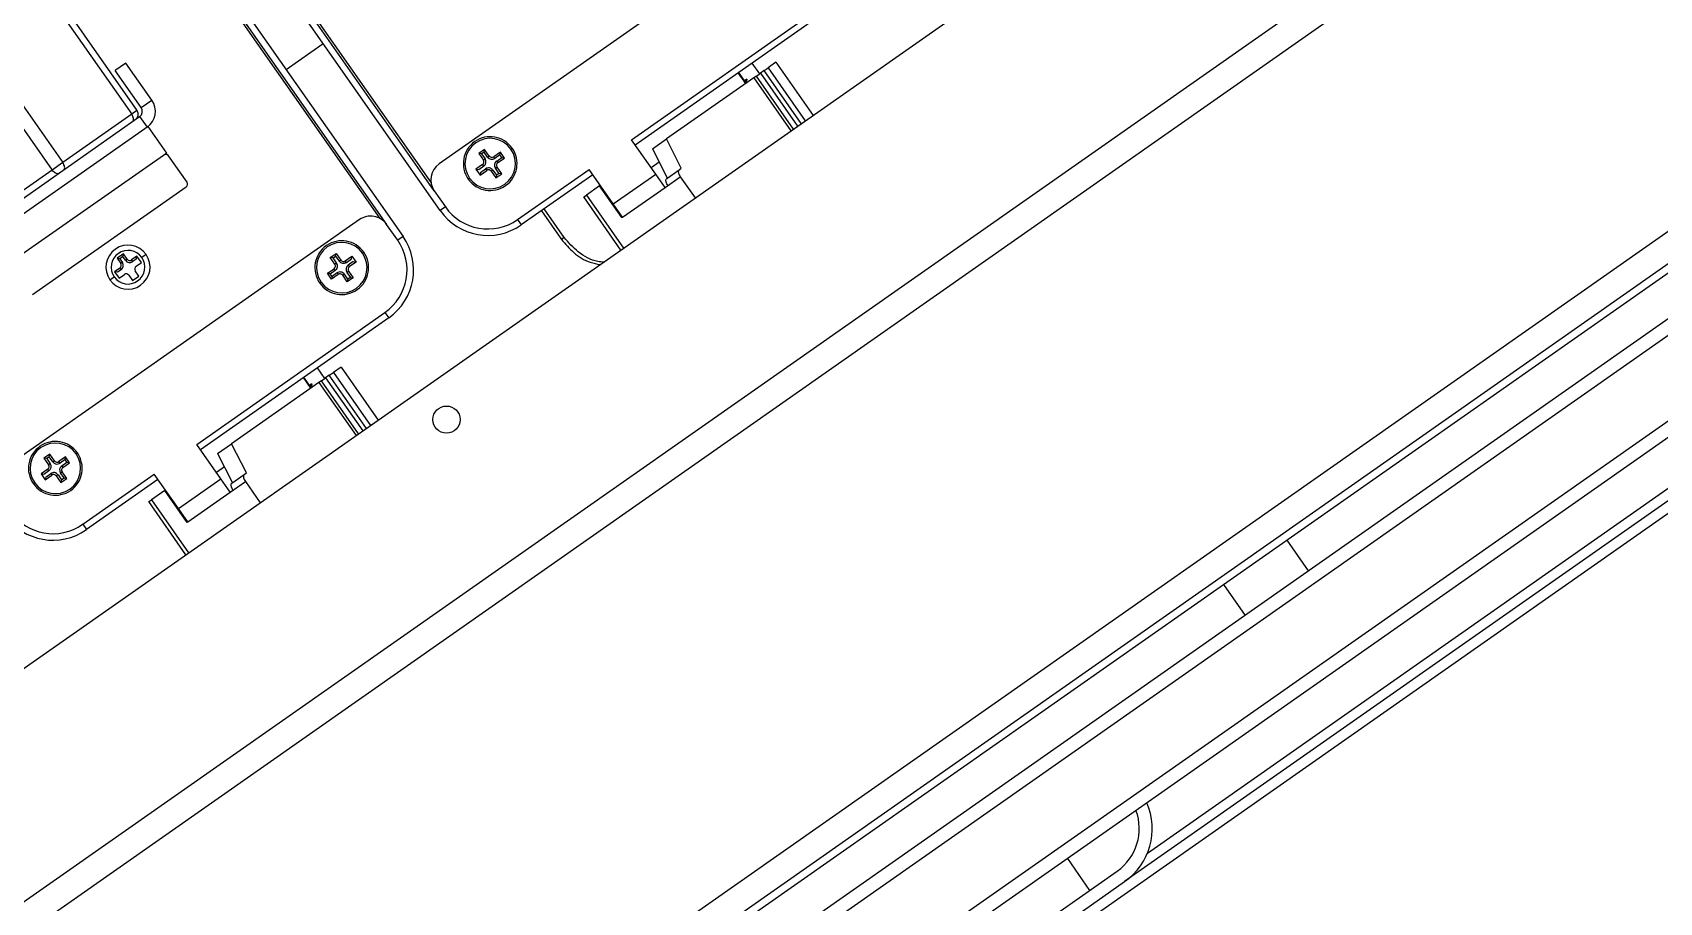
# Model space of a CAD drawing. Header units: millimetres. Extents: x 152904052 to 153933663, y 538271515 to 539240469.
# Drawn here: x 153458949.4 to 153459200.7, y 538573938.1 to 538574072.4 of the extents above; entities that cross this region are included whole.
import ezdxf

# ---------------------------------------------------------------- set-up
doc = ezdxf.new("R2010")
doc.units = ezdxf.units.MM
doc.layers.add('POWR', color=5, linetype='Continuous')

msp = doc.modelspace()

# ---------------------------------------------------------------- linework, layer by layer
at = {"layer": 'POWR', "color": 7}
for p, q in [((153458327.77, 538573498.9), (153460123.35, 538574756.18)), ((153458377.55, 538573464.42), (153460138.73, 538574697.61)), ((153458379.9, 538573461.06), (153460141.08, 538574694.25)), ((153458864.09, 538573915.45), (153459175.82, 538574133.73)), ((153458354.91, 538573522.91), (153459200.68, 538574115.13)), ((153458942.96, 538574090.92), (153458964.75, 538574059.8)), ((153458943.77, 538574091.5), (153458965.57, 538574060.37)), ((153459012.39, 538574044.93), (153458979.7, 538574091.63)), ((153459011.49, 538574047.97), (153458980.52, 538574092.2)), ((153458980.76, 538574092.37), (153459010.99, 538574049.21)), ((153459067.11, 538574090.57), (153459012.23, 538574052.14)), ((153459003.12, 538574043.7), (153458972.9, 538574086.87)), ((153458973.14, 538574087.04), (153459004.12, 538574042.8)), ((153458973.96, 538574087.61), (153459006.66, 538574040.92)), ((153458932.31, 538574083.47), (153458954.1, 538574052.34)), ((153458930.67, 538574082.32), (153458952.46, 538574051.19)), ((153459041.96, 538574055.88), (153459071.04, 538574076.24)), ((153459071.62, 538574075.42), (153459042.54, 538574055.06)), ((153458988.59, 538574066.72), (153458994.32, 538574070.74)), ((153459263.25, 538574068.48), (153458367.1, 538573440.99)), ((153459260.27, 538574068.96), (153458367.67, 538573443.95)), ((153459064.26, 538574067.83), (153459063.07, 538574066.99)), ((153459064.26, 538574067.83), (153459070, 538574059.63)), ((153458963.85, 538574067.71), (153458962.21, 538574066.56)), ((153458966.23, 538574060.83), (153458962.21, 538574066.56)), ((153458967.86, 538574061.98), (153458963.85, 538574067.71)), ((153459060.85, 538574065.44), (153459047.35, 538574055.99)), ((153459059.59, 538574064.55), (153459058.44, 538574066.19)), ((153459059.66, 538574064.6), (153459058.51, 538574066.24)), ((153459059.62, 538574065.18), (153459059.8, 538574065.26)), ((153459060.56, 538574067.67), (153459061.71, 538574066.04)), ((153459061.24, 538574065.71), (153459060.85, 538574065.44)), ((153459060.85, 538574065.44), (153459066.59, 538574057.25)), ((153459061.24, 538574065.71), (153459061.87, 538574066.15)), ((153459066.98, 538574057.52), (153459061.24, 538574065.71)), ((153459061.24, 538574065.71), (153459061.24, 538574065.71)), ((153459066.97, 538574057.52), (153459061.24, 538574065.71)), ((153459062.44, 538574066.55), (153459061.87, 538574066.15)), ((153459061.87, 538574066.15), (153459067.6, 538574057.96)), ((153459062.44, 538574066.55), (153459063.07, 538574066.99)), ((153459068.18, 538574058.36), (153459062.44, 538574066.55)), ((153459062.44, 538574066.55), (153459062.44, 538574066.55)), ((153459068.17, 538574058.36), (153459062.44, 538574066.55)), ((153459063.07, 538574066.99), (153459068.8, 538574058.8)), ((153459059.62, 538574065.18), (153459059.39, 538574064.99)), ((153459059.9, 538574064.77), (153459059.71, 538574064.77)), ((153458965.57, 538574060.37), (153458964.75, 538574059.8)), ((153458966.23, 538574060.83), (153458967.86, 538574061.98)), ((153459269.45, 538574059.63), (153458373.3, 538573432.14)), ((153459234.56, 538574058.03), (153458384.69, 538573462.95)), ((153458941.73, 538574042.46), (153458965.98, 538574059.44)), ((153458967.29, 538574057.91), (153458942.72, 538574040.71)), ((153458964.75, 538574059.8), (153458954.1, 538574052.34)), ((153458965.98, 538574059.44), (153458967.13, 538574057.8)), ((153458970.16, 538574053.82), (153458967.29, 538574057.91)), ((153459268.93, 538574056.71), (153458376.22, 538573431.63)), ((153459045.69, 538574050.55), (153459041.96, 538574055.88)), ((153459045.18, 538574054.47), (153459047.35, 538574055.99)), ((153459049.65, 538574051.49), (153459047.35, 538574055.99)), ((153458970.16, 538574053.82), (153458945.58, 538574036.61)), ((153458973.31, 538574049.31), (153458970.45, 538574053.41)), ((153459019.26, 538574054.39), (153459018.36, 538574053.75)), ((153459018.36, 538574053.75), (153459019.08, 538574052.73)), ((153459018.79, 538574053.68), (153459018.36, 538574053.75)), ((153459019.19, 538574053.96), (153459018.79, 538574053.68)), ((153459018.79, 538574053.68), (153459019.33, 538574052.91)), ((153459019.33, 538574052.91), (153459019.08, 538574052.73)), ((153459019.19, 538574053.96), (153459019.26, 538574054.39)), ((153459019.73, 538574053.19), (153459019.19, 538574053.96)), ((153459019.98, 538574053.36), (153459019.26, 538574054.39)), ((153459019.73, 538574053.19), (153459019.98, 538574053.36)), ((153459021.7, 538574053.96), (153459020.68, 538574053.24)), ((153459020.85, 538574052.99), (153459020.68, 538574053.24)), ((153459021.63, 538574053.53), (153459020.85, 538574052.99)), ((153459021.13, 538574052.59), (153459021.9, 538574053.13)), ((153459021.31, 538574052.34), (153459022.33, 538574053.05)), ((153459021.63, 538574053.53), (153459021.7, 538574053.96)), ((153459021.9, 538574053.13), (153459021.63, 538574053.53)), ((153459022.33, 538574053.05), (153459021.7, 538574053.96)), ((153459021.9, 538574053.13), (153459022.33, 538574053.05)), ((153459023.33, 538574054.42), (153459023.53, 538574054.57)), ((153459045.18, 538574054.47), (153459047.48, 538574049.97)), ((153459277.7, 538574053.08), (153459118.13, 538573941.35)), ((153459121.65, 538573945.77), (153459275.47, 538574053.47)), ((153459278.62, 538574051.77), (153458377.55, 538573420.84)), ((153458952.46, 538574051.19), (153458941.82, 538574043.74)), ((153458954.1, 538574052.34), (153458952.46, 538574051.19)), ((153459018.96, 538574052.03), (153459017.93, 538574051.32)), ((153459017.93, 538574051.32), (153459018.56, 538574050.42)), ((153459018.36, 538574051.24), (153459017.93, 538574051.32)), ((153459019.13, 538574051.78), (153459018.36, 538574051.24)), ((153459018.56, 538574050.42), (153459019.59, 538574051.13)), ((153459018.64, 538574050.84), (153459018.56, 538574050.42)), ((153459018.64, 538574050.84), (153459019.41, 538574051.38)), ((153459019.13, 538574051.78), (153459018.96, 538574052.03)), ((153459019.41, 538574051.38), (153459019.59, 538574051.13)), ((153459020.54, 538574051.19), (153459020.28, 538574051.01)), ((153459020.28, 538574051.01), (153459021, 538574049.99)), ((153459020.54, 538574051.19), (153459021.08, 538574050.41)), ((153459020.93, 538574051.47), (153459021.19, 538574051.64)), ((153459021.47, 538574050.69), (153459020.93, 538574051.47)), ((153459021, 538574049.99), (153459021.9, 538574050.62)), ((153459021.08, 538574050.41), (153459021, 538574049.99)), ((153459021.08, 538574050.41), (153459021.47, 538574050.69)), ((153459021.13, 538574052.59), (153459021.31, 538574052.34)), ((153459021.9, 538574050.62), (153459021.19, 538574051.64)), ((153459021.47, 538574050.69), (153459021.9, 538574050.62)), ((153459024.35, 538574043.54), (153459035.41, 538574051.29)), ((153459035.98, 538574050.47), (153459024.93, 538574042.72)), ((153459039.14, 538574045.96), (153459035.41, 538574051.29)), ((153459039.14, 538574045.96), (153459045.69, 538574050.55)), ((153459046.24, 538574052.4), (153459045, 538574051.53)), ((153459047.13, 538574048.5), (153459045.69, 538574050.55)), ((153459047.13, 538574048.5), (153459049.49, 538574050.16)), ((153459047.39, 538574049.91), (153459049.31, 538574051.25)), ((153459049.31, 538574051.25), (153459049.65, 538574051.49)), ((153459049.49, 538574050.16), (153459051.78, 538574046.88)), ((153458949.44, 538574031.98), (153458973.19, 538574048.62)), ((153459011.49, 538574047.97), (153459013.21, 538574045.51)), ((153459016.94, 538574049.95), (153459016.73, 538574049.81)), ((153459037.03, 538574048.76), (153459034.99, 538574047.33)), ((153459037.03, 538574048.76), (153459037.13, 538574048.83)), ((153459040.48, 538574043.85), (153459037.03, 538574048.76)), ((153459040.57, 538574043.91), (153459047.13, 538574048.5)), ((153459013.21, 538574045.51), (153459012.39, 538574044.93)), ((153459031.55, 538574040.78), (153459028.46, 538574045.2)), ((153459034.58, 538574047.04), (153459034.99, 538574047.33)), ((153459040.31, 538574038.85), (153459034.58, 538574047.04)), ((153459034.99, 538574047.33), (153459040.72, 538574039.14)), ((153459040.57, 538574043.91), (153459039.14, 538574045.96)), ((153458999.94, 538574043.54), (153458945.06, 538574005.11)), ((153459005.84, 538574040.35), (153459004.12, 538574042.8)), ((153459024.35, 538574043.54), (153459024.93, 538574042.72)), ((153459028.05, 538574044.91), (153459031.14, 538574040.49)), ((153459040.24, 538574044.18), (153459040.3, 538574044.3)), ((153459040.3, 538574044.09), (153459040.4, 538574044.16)), ((153459040.48, 538574043.85), (153459040.57, 538574043.91)), ((153459006.66, 538574040.92), (153459005.84, 538574040.35)), ((153459031.55, 538574040.78), (153459031.14, 538574040.49)), ((153458963.47, 538574038.27), (153458962.49, 538574037.58)), ((153458962.91, 538574037.5), (153458962.49, 538574037.58)), ((153458962.49, 538574037.58), (153458963.06, 538574036.76)), ((153458963.39, 538574037.84), (153458962.91, 538574037.5)), ((153458963.39, 538574037.84), (153458963.47, 538574038.27)), ((153458963.79, 538574037.27), (153458963.39, 538574037.84)), ((153458964.04, 538574037.45), (153458963.47, 538574038.27)), ((153458965.56, 538574037.9), (153458964.74, 538574037.33)), ((153458965.48, 538574037.47), (153458965.56, 538574037.9)), ((153458966.25, 538574036.92), (153458965.56, 538574037.9)), ((153458966.97, 538574038.15), (153458966.31, 538574037.69)), ((153458995.43, 538574037.69), (153458996.33, 538574038.33)), ((153458996.14, 538574036.67), (153458995.43, 538574037.69)), ((153458995.85, 538574037.62), (153458995.43, 538574037.69)), ((153458995.85, 538574037.62), (153458996.25, 538574037.9)), ((153458996.39, 538574036.85), (153458995.85, 538574037.62)), ((153458996.25, 538574037.9), (153458996.33, 538574038.33)), ((153458996.25, 538574037.9), (153458996.79, 538574037.13)), ((153458996.33, 538574038.33), (153458997.04, 538574037.3)), ((153458997.74, 538574037.18), (153458998.76, 538574037.9)), ((153458998.69, 538574037.47), (153458998.76, 538574037.9)), ((153458998.76, 538574037.9), (153458999.4, 538574036.99)), ((153459000.39, 538574038.36), (153459000.6, 538574038.51)), ((153458962.94, 538574036.06), (153458962.12, 538574035.49)), ((153458962.12, 538574035.49), (153458962.81, 538574034.51)), ((153458962.54, 538574035.41), (153458962.12, 538574035.49)), ((153458963.11, 538574035.81), (153458962.54, 538574035.41)), ((153458962.81, 538574034.51), (153458963.62, 538574035.08)), ((153458962.91, 538574037.5), (153458963.31, 538574036.94)), ((153458963.11, 538574035.81), (153458962.94, 538574036.06)), ((153458963.31, 538574036.94), (153458963.06, 538574036.76)), ((153458963.79, 538574037.27), (153458964.04, 538574037.45)), ((153458964.91, 538574037.07), (153458964.74, 538574037.33)), ((153458965.48, 538574037.47), (153458964.91, 538574037.07)), ((153458965.88, 538574034.83), (153458965.3, 538574035.65)), ((153458965.43, 538574036.34), (153458966.25, 538574036.92)), ((153458995, 538574035.26), (153458996.02, 538574035.97)), ((153458995.63, 538574034.36), (153458995, 538574035.26)), ((153458995.42, 538574035.18), (153458995, 538574035.26)), ((153458995.42, 538574035.18), (153458996.2, 538574035.72)), ((153458995.7, 538574034.78), (153458995.42, 538574035.18)), ((153458996.65, 538574035.07), (153458995.63, 538574034.36)), ((153458996.48, 538574035.32), (153458995.7, 538574034.78)), ((153458996.2, 538574035.72), (153458996.02, 538574035.97)), ((153458996.39, 538574036.85), (153458996.14, 538574036.67)), ((153458996.48, 538574035.32), (153458996.65, 538574035.07)), ((153458996.79, 538574037.13), (153458997.04, 538574037.3)), ((153458997.6, 538574035.13), (153458997.35, 538574034.95)), ((153458998.14, 538574034.35), (153458997.6, 538574035.13)), ((153458997.92, 538574036.93), (153458997.74, 538574037.18)), ((153458997.92, 538574036.93), (153458998.69, 538574037.47)), ((153458998, 538574035.4), (153458998.25, 538574035.58)), ((153458998, 538574035.4), (153458998.54, 538574034.63)), ((153458998.97, 538574037.07), (153458998.2, 538574036.53)), ((153458998.2, 538574036.53), (153458998.37, 538574036.28)), ((153458998.25, 538574035.58), (153458998.97, 538574034.56)), ((153458999.4, 538574036.99), (153458998.37, 538574036.28)), ((153458998.97, 538574037.07), (153458999.4, 538574036.99)), ((153458961.4, 538574034.25), (153458962.05, 538574034.71)), ((153458964.32, 538574034.96), (153458964.89, 538574034.14)), ((153458964.89, 538574034.14), (153458965.88, 538574034.83)), ((153458994, 538574033.89), (153458993.8, 538574033.75)), ((153458995.7, 538574034.78), (153458995.63, 538574034.36)), ((153458998.06, 538574033.93), (153458997.35, 538574034.95)), ((153458998.97, 538574034.56), (153458998.06, 538574033.93)), ((153458998.14, 538574034.35), (153458998.06, 538574033.93)), ((153458998.54, 538574034.63), (153458998.14, 538574034.35)), ((153458998.54, 538574034.63), (153458998.97, 538574034.56)), ((153458974.79, 538574008.84), (153459003.87, 538574029.2)), ((153459004.45, 538574028.38), (153458975.37, 538574008.02)), ((153459003.87, 538574029.2), (153459004.45, 538574028.38)), ((153458993.39, 538574020.64), (153458994.54, 538574019)), ((153458997.09, 538574020.79), (153458995.9, 538574019.96)), ((153458997.09, 538574020.79), (153459002.83, 538574012.6)), ((153458993.68, 538574018.41), (153458980.18, 538574008.95)), ((153458992.42, 538574017.52), (153458991.27, 538574019.16)), ((153458992.49, 538574017.57), (153458991.34, 538574019.21)), ((153458992.45, 538574018.15), (153458992.22, 538574017.95)), ((153458992.45, 538574018.15), (153458992.63, 538574018.23)), ((153458992.73, 538574017.74), (153458992.54, 538574017.74)), ((153458994.07, 538574018.67), (153458993.68, 538574018.41)), ((153458993.68, 538574018.41), (153458999.42, 538574010.21)), ((153458994.07, 538574018.68), (153458994.7, 538574019.11)), ((153458999.8, 538574010.48), (153458994.07, 538574018.68)), ((153458994.07, 538574018.67), (153458994.07, 538574018.68)), ((153458999.8, 538574010.48), (153458994.07, 538574018.67)), ((153458995.27, 538574019.52), (153458994.7, 538574019.11)), ((153458994.7, 538574019.11), (153459000.43, 538574010.92)), ((153458995.27, 538574019.52), (153458995.9, 538574019.96)), ((153459001, 538574011.32), (153458995.27, 538574019.52)), ((153458995.27, 538574019.52), (153458995.27, 538574019.52)), ((153459001, 538574011.32), (153458995.27, 538574019.52)), ((153458995.9, 538574019.96), (153459001.63, 538574011.76)), ((153458956.16, 538574007.39), (153458956.36, 538574007.53)), ((153458978.52, 538574003.52), (153458974.79, 538574008.84)), ((153458978.01, 538574007.43), (153458980.18, 538574008.95)), ((153458978.01, 538574007.43), (153458980.31, 538574002.93)), ((153458982.47, 538574004.45), (153458980.18, 538574008.95)), ((153458951.79, 538574005), (153458950.76, 538574004.28)), ((153458952.09, 538574007.35), (153458951.19, 538574006.72)), ((153458951.19, 538574006.72), (153458951.91, 538574005.7)), ((153458951.62, 538574006.65), (153458951.19, 538574006.72)), ((153458952.02, 538574006.92), (153458951.62, 538574006.65)), ((153458951.62, 538574006.65), (153458952.16, 538574005.87)), ((153458951.96, 538574004.75), (153458951.79, 538574005)), ((153458952.16, 538574005.87), (153458951.91, 538574005.7)), ((153458952.02, 538574006.92), (153458952.09, 538574007.35)), ((153458952.56, 538574006.15), (153458952.02, 538574006.92)), ((153458952.81, 538574006.33), (153458952.09, 538574007.35)), ((153458952.56, 538574006.15), (153458952.81, 538574006.33)), ((153458954.53, 538574006.92), (153458953.51, 538574006.21)), ((153458953.68, 538574005.95), (153458953.51, 538574006.21)), ((153458954.46, 538574006.49), (153458953.68, 538574005.95)), ((153458953.96, 538574005.56), (153458954.73, 538574006.1)), ((153458953.96, 538574005.56), (153458954.14, 538574005.3)), ((153458954.14, 538574005.3), (153458955.16, 538574006.02)), ((153458954.46, 538574006.49), (153458954.53, 538574006.92)), ((153458954.73, 538574006.1), (153458954.46, 538574006.49)), ((153458955.16, 538574006.02), (153458954.53, 538574006.92)), ((153458954.73, 538574006.1), (153458955.16, 538574006.02)), ((153458979.07, 538574005.36), (153458977.83, 538574004.5)), ((153458949.77, 538574002.92), (153458949.56, 538574002.77)), ((153458950.76, 538574004.28), (153458951.39, 538574003.38)), ((153458951.19, 538574004.21), (153458950.76, 538574004.28)), ((153458951.96, 538574004.75), (153458951.19, 538574004.21)), ((153458951.39, 538574003.38), (153458952.42, 538574004.1)), ((153458951.47, 538574003.81), (153458951.39, 538574003.38)), ((153458951.47, 538574003.81), (153458952.24, 538574004.35)), ((153458952.24, 538574004.35), (153458952.42, 538574004.1)), ((153458953.37, 538574004.15), (153458953.11, 538574003.98)), ((153458953.11, 538574003.98), (153458953.83, 538574002.95)), ((153458953.37, 538574004.15), (153458953.91, 538574003.38)), ((153458953.76, 538574004.43), (153458954.01, 538574004.61)), ((153458954.3, 538574003.66), (153458953.76, 538574004.43)), ((153458953.83, 538574002.95), (153458954.73, 538574003.58)), ((153458953.91, 538574003.38), (153458953.83, 538574002.95)), ((153458953.91, 538574003.38), (153458954.3, 538574003.66)), ((153458954.73, 538574003.58), (153458954.01, 538574004.61)), ((153458954.3, 538574003.66), (153458954.73, 538574003.58)), ((153458957.18, 538573996.51), (153458968.24, 538574004.25)), ((153458968.81, 538574003.43), (153458957.76, 538573995.69)), ((153458971.97, 538573998.93), (153458968.24, 538574004.25)), ((153458971.97, 538573998.93), (153458978.52, 538574003.52)), ((153458979.96, 538574001.47), (153458978.52, 538574003.52)), ((153458979.96, 538574001.47), (153458982.32, 538574003.12)), ((153458980.22, 538574002.88), (153458982.14, 538574004.22)), ((153458982.14, 538574004.22), (153458982.47, 538574004.45)), ((153458982.32, 538574003.12), (153458984.61, 538573999.85)), ((153458967.41, 538574000.01), (153458967.82, 538574000.29)), ((153458973.14, 538573991.82), (153458967.41, 538574000.01)), ((153458969.86, 538574001.73), (153458967.82, 538574000.29)), ((153458967.82, 538574000.29), (153458973.55, 538573992.1)), ((153458969.86, 538574001.73), (153458969.96, 538574001.8)), ((153458973.31, 538573996.81), (153458969.86, 538574001.73)), ((153458973.4, 538573996.88), (153458979.96, 538574001.47)), ((153458973.4, 538573996.88), (153458971.97, 538573998.93)), ((153458957.18, 538573996.51), (153458957.76, 538573995.69)), ((153458973.07, 538573997.14), (153458973.13, 538573997.27)), ((153458973.13, 538573997.06), (153458973.23, 538573997.13)), ((153458973.31, 538573996.81), (153458973.4, 538573996.88)), ((153459146.55, 538573989.33), (153459143.22, 538573994.08)), ((153459133.39, 538573987.2), (153459136.72, 538573982.44)), ((153459109.28, 538573944.92), (153459112.72, 538573940)), ((153459051.12, 538573896.87), (153459116.98, 538573942.99)), ((153459052.27, 538573895.23), (153459118.13, 538573941.35))]:
    msp.add_line(p, q, dxfattribs=at)
at = {"layer": 'POWR', "color": 7, "flags": 128}
for points in [[(153458964.92, 538574058.69), (153458964.98, 538574058.76), (153458965.03, 538574058.86), (153458965.05, 538574058.99), (153458965.04, 538574059.13), (153458965, 538574059.29), (153458964.94, 538574059.46), (153458964.86, 538574059.63), (153458964.75, 538574059.8)], [(153458953.45, 538574050.66), (153458953.36, 538574050.62), (153458953.25, 538574050.61), (153458953.12, 538574050.64), (153458952.99, 538574050.7), (153458952.85, 538574050.79), (153458952.71, 538574050.9), (153458952.58, 538574051.04), (153458952.46, 538574051.19)], [(153458954.27, 538574051.23), (153458954.34, 538574051.31), (153458954.38, 538574051.41), (153458954.4, 538574051.53), (153458954.39, 538574051.68), (153458954.35, 538574051.84), (153458954.29, 538574052.01), (153458954.21, 538574052.18), (153458954.1, 538574052.34)]]:
    msp.add_lwpolyline(points, dxfattribs=at)
at = {"layer": 'POWR', "color": 7}
msp.add_circle((153459013.38, 538574012.67), 2.1, dxfattribs=at)
for centre, radius, start, end in [((153458964.75, 538574059.8), 1, 305, 35), ((153458965.41, 538574060.26), 1, 305, 35), ((153458965.41, 538574060.26), 3, 305, 35), ((153459020.13, 538574052.19), 4.15, 35, 215), ((153459020.13, 538574052.19), 3.9, 35, 215), ((153458970.04, 538574053.12), 0.5, 35, 125), ((153459020.13, 538574052.19), 4.15, 215, 35), ((153459020.13, 538574052.19), 3.9, 215, 35), ((153459018.67, 538574052.44), 0.5, 305, 35), ((153459018.67, 538574052.44), 0.807, 305, 35), ((153459020.39, 538574053.65), 0.807, 215, 305), ((153459020.39, 538574053.65), 0.5, 215, 305), ((153459013.95, 538574049.69), 3, 125, 215), ((153459019.87, 538574050.72), 0.807, 35, 125), ((153459019.87, 538574050.72), 0.5, 35, 125), ((153459021.59, 538574051.93), 0.807, 125, 215), ((153459021.59, 538574051.93), 0.5, 125, 215), ((153458972.9, 538574049.03), 0.5, 305, 35), ((153459019.76, 538574050.1), 8, 215, 305), ((153459001.66, 538574041.08), 3, 35, 125), ((153459019.76, 538574050.1), 9, 215, 305), ((153458997.2, 538574036.13), 4.15, 35, 215), ((153458999.29, 538574035.76), 8, 305, 35), ((153458999.29, 538574035.76), 9, 305, 35), ((153458964.18, 538574036.2), 3.4, 35, 215), ((153458964.18, 538574036.2), 3.4, 215, 35), ((153458964.18, 538574036.2), 2.6, 35, 215), ((153458964.18, 538574036.2), 2.6, 215, 35), ((153458997.2, 538574036.13), 3.9, 35, 215), ((153458997.2, 538574036.13), 4.15, 215, 35), ((153458997.2, 538574036.13), 3.9, 215, 35), ((153458962.65, 538574036.47), 0.5, 305, 35), ((153458962.65, 538574036.47), 0.807, 305, 35), ((153458963.91, 538574034.67), 0.5, 35, 125), ((153458964.45, 538574037.73), 0.807, 215, 305), ((153458964.45, 538574037.73), 0.5, 215, 305), ((153458965.71, 538574035.93), 0.5, 125, 215), ((153458995.73, 538574036.38), 0.5, 305, 35), ((153458995.73, 538574036.38), 0.807, 305, 35), ((153458996.94, 538574034.66), 0.807, 35, 125), ((153458996.94, 538574034.66), 0.5, 35, 125), ((153458997.45, 538574037.59), 0.807, 215, 305), ((153458997.45, 538574037.59), 0.5, 215, 305), ((153458998.66, 538574035.87), 0.807, 125, 215), ((153458998.66, 538574035.87), 0.5, 125, 215), ((153458952.96, 538574005.15), 4.15, 35, 215), ((153458952.96, 538574005.15), 3.9, 35, 215), ((153458952.96, 538574005.15), 4.15, 215, 35), ((153458952.96, 538574005.15), 3.9, 215, 35), ((153458951.5, 538574005.41), 0.5, 305, 35), ((153458951.5, 538574005.41), 0.807, 305, 35), ((153458953.22, 538574006.61), 0.807, 215, 305), ((153458953.22, 538574006.61), 0.5, 215, 305), ((153458954.42, 538574004.89), 0.807, 125, 215), ((153458954.42, 538574004.89), 0.5, 125, 215), ((153458952.7, 538574003.69), 0.807, 35, 125), ((153458952.7, 538574003.69), 0.5, 35, 125), ((153458952.59, 538574003.06), 9, 215, 305), ((153458952.59, 538574003.06), 8, 215, 305), ((153459112.39, 538573949.54), 8, 305, 20.5225), ((153459112.39, 538573949.54), 10, 305, 23.463)]:
    msp.add_arc(centre, radius, start, end, dxfattribs=at)
for points, knots in [([(153459059.78, 538574065.23), (153459059.78, 538574065.22), (153459059.77, 538574065.18), (153459059.63, 538574065.05), (153459059.46, 538574064.92), (153459059.45, 538574064.91)], [0, 0, 0, 0, 0.347668, 0.949092, 1, 1, 1, 1]), ([(153459059.37, 538574065.01), (153459059.38, 538574065.02), (153459059.41, 538574065.04), (153459059.49, 538574065.1), (153459059.56, 538574065.15), (153459059.62, 538574065.18)], [0, 0, 0, 0, 0.063595, 0.275437, 1, 1, 1, 1]), ([(153459059.39, 538574064.63), (153459059.48, 538574064.67), (153459059.65, 538574064.76), (153459059.74, 538574064.79), (153459059.71, 538574064.76), (153459059.71, 538574064.74)], [0, 0, 0, 0, 0.402272, 0.802406, 1, 1, 1, 1]), ([(153459059.67, 538574064.84), (153459059.69, 538574064.91), (153459059.74, 538574065.04), (153459059.79, 538574065.18), (153459059.81, 538574065.25)], [0, 0, 0, 0, 0.499894, 1, 1, 1, 1]), ([(153459049.31, 538574051.25), (153459049.26, 538574051.2), (153459049.17, 538574051.09), (153459049.19, 538574050.77), (153459049.3, 538574050.44), (153459049.43, 538574050.25), (153459049.49, 538574050.16)], [0, 0, 0, 0, 0.273241, 0.566326, 0.792171, 1, 1, 1, 1]), ([(153459047.57, 538574048.82), (153459047.52, 538574048.89), (153459047.42, 538574049.06), (153459047.31, 538574049.31), (153459047.26, 538574049.57), (153459047.28, 538574049.79), (153459047.36, 538574049.87), (153459047.39, 538574049.91)], [0, 0, 0, 0, 0.174736, 0.363548, 0.559692, 0.78787, 1, 1, 1, 1]), ([(153459031.14, 538574040.49), (153459031.74, 538574039.78), (153459032.97, 538574038.32), (153459035.1, 538574036.98), (153459036.59, 538574036.7), (153459037.1, 538574036.6)], [0, 0, 0, 0, 0.379209, 0.787421, 1, 1, 1, 1]), ([(153459037.64, 538574036.98), (153459037.35, 538574037), (153459035.93, 538574037.13), (153459033.66, 538574038.36), (153459032.24, 538574039.99), (153459031.55, 538574040.78)], [0, 0, 0, 0, 0.11922, 0.576763, 1, 1, 1, 1]), ([(153458992.2, 538574017.98), (153458992.21, 538574017.98), (153458992.24, 538574018), (153458992.32, 538574018.06), (153458992.39, 538574018.11), (153458992.45, 538574018.15)], [0, 0, 0, 0, 0.063595, 0.275437, 1, 1, 1, 1]), ([(153458992.61, 538574018.2), (153458992.61, 538574018.19), (153458992.61, 538574018.16), (153458992.43, 538574018.01), (153458992.32, 538574017.91)], [0, 0, 0, 0, 0.373588, 1, 1, 1, 1]), ([(153458992.5, 538574017.81), (153458992.52, 538574017.88), (153458992.57, 538574018.01), (153458992.62, 538574018.15), (153458992.64, 538574018.22)], [0, 0, 0, 0, 0.499894, 1, 1, 1, 1]), ([(153458992.54, 538574017.74), (153458992.54, 538574017.74), (153458992.57, 538574017.75), (153458992.55, 538574017.73), (153458992.54, 538574017.71)], [0, 0, 0, 0, 0.234258, 1, 1, 1, 1]), ([(153458980.4, 538574001.78), (153458980.35, 538574001.86), (153458980.25, 538574002.02), (153458980.14, 538574002.28), (153458980.09, 538574002.54), (153458980.11, 538574002.76), (153458980.19, 538574002.84), (153458980.22, 538574002.88)], [0, 0, 0, 0, 0.174736, 0.363548, 0.559692, 0.78787, 1, 1, 1, 1]), ([(153458982.14, 538574004.22), (153458982.09, 538574004.16), (153458982, 538574004.05), (153458982.02, 538574003.74), (153458982.13, 538574003.41), (153458982.26, 538574003.22), (153458982.32, 538574003.12)], [0, 0, 0, 0, 0.273241, 0.566326, 0.792171, 1, 1, 1, 1])]:
    msp.add_open_spline(points, degree=3, knots=knots, dxfattribs=at)

doc.saveas('drawing.dxf')
